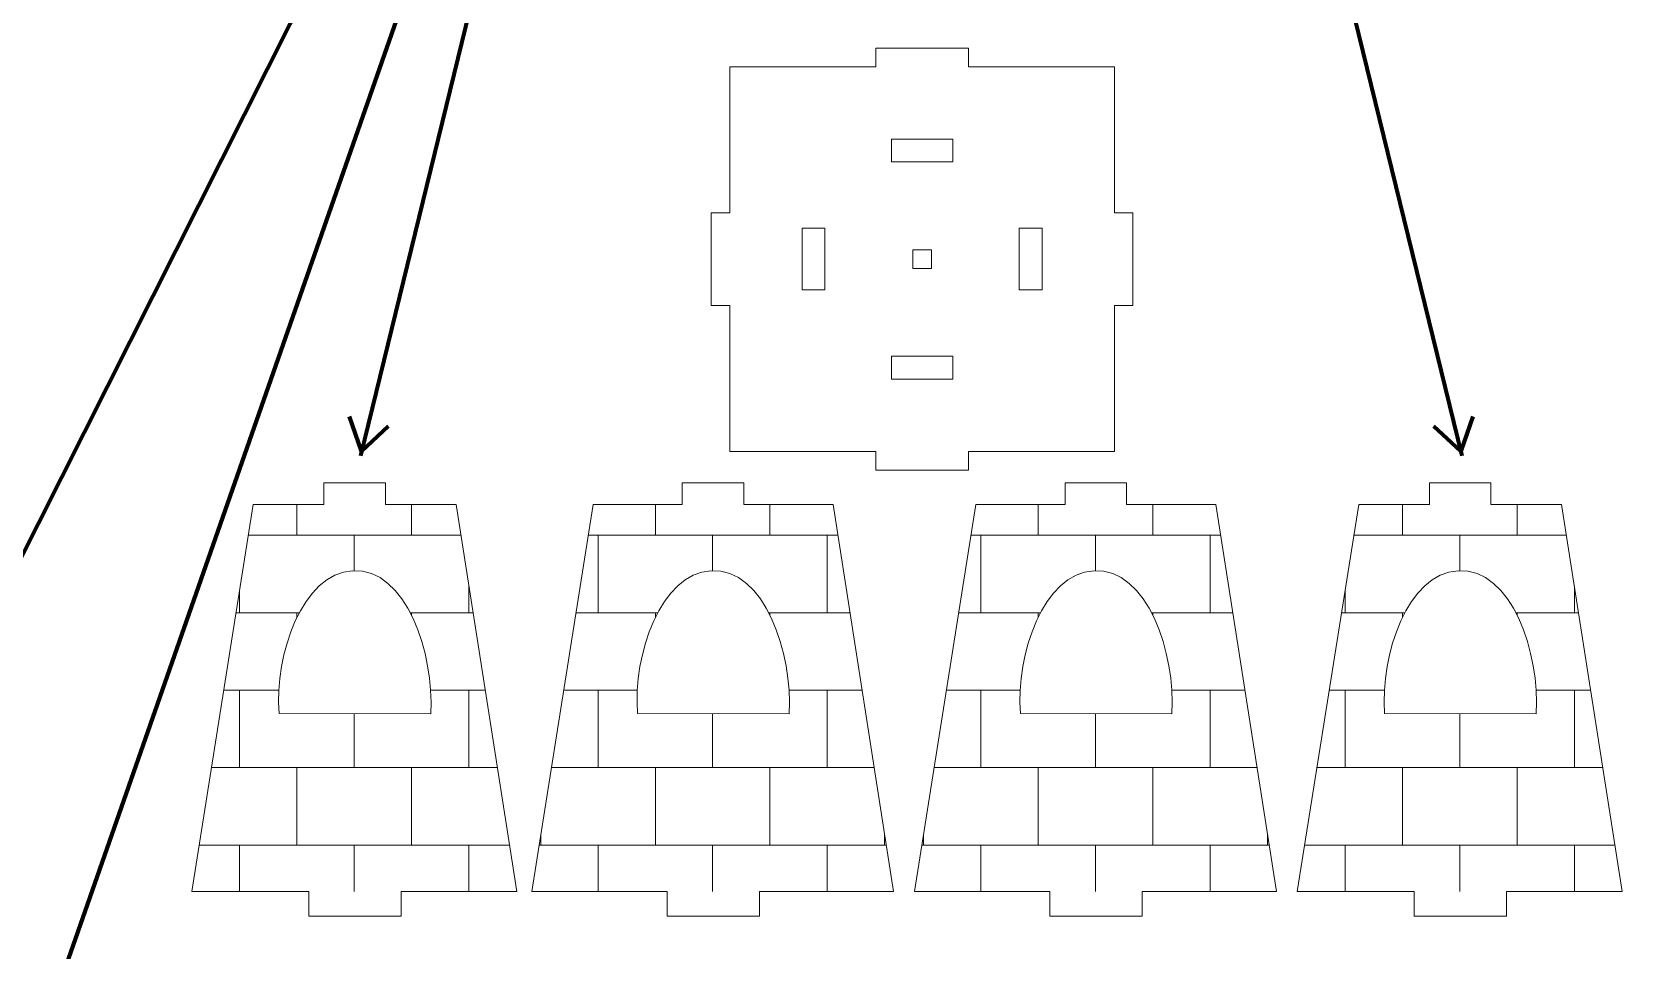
# Model space of a CAD drawing. Header units: millimetres. Extents: x -421 to 418, y -426 to 431.
# Drawn here: x -140 to 118.1, y 119 to 268 of the extents above; entities that cross this region are included whole.
import ezdxf

# ---------------------------------------------------------------- set-up
doc = ezdxf.new("R2010")
doc.units = ezdxf.units.MM
doc.header["$MEASUREMENT"] = 0
doc.layers.add('layer 1', color=7, linetype='Continuous')

msp = doc.modelspace()

# ---------------------------------------------------------------- linework, layer by layer
at = {"layer": 'layer 1', "color": 177, "lineweight": 100}
for points in [[(-42.4195, 379.778), (-42.4195, 379.778), (-205.7115, 55.7957), (-205.7115, 55.7957)], [(-42.4195, 379.778), (-42.4195, 379.778), (-155.2643, 57.0305), (-155.2643, 57.0305)], [(-42.4195, 379.778), (-42.4195, 379.778), (-86.6489, 199.2), (-86.6489, 199.2)], [(47.8787, 379.778), (47.8787, 379.778), (92.1081, 199.2), (92.1081, 199.2)]]:
    msp.add_open_spline(points, degree=3, dxfattribs=at)
at = {"layer": 'layer 1', "color": 250, "lineweight": 9}
for points, knots in [([(-26.6881, 199.9008), (-26.6881, 199.9008), (-2.973, 199.9008), (-2.973, 199.9008), (-2.973, 199.9008), (-2.973, 199.9008), (-2.973, 196.9008), (-2.973, 196.9008), (-2.973, 196.9008), (-2.973, 196.9008), (12.027, 196.9008), (12.027, 196.9008), (12.027, 196.9008), (12.027, 196.9008), (12.027, 199.9008), (12.027, 199.9008), (12.027, 199.9008), (12.027, 199.9008), (35.742, 199.9008), (35.742, 199.9008), (35.742, 199.9008), (35.742, 199.9008), (35.742, 223.6158), (35.742, 223.6158), (35.742, 223.6158), (35.742, 223.6158), (38.742, 223.6158), (38.742, 223.6158), (38.742, 223.6158), (38.742, 223.6158), (38.742, 238.6158), (38.742, 238.6158), (38.742, 238.6158), (38.742, 238.6158), (35.742, 238.6158), (35.742, 238.6158), (35.742, 238.6158), (35.742, 238.6158), (35.742, 262.3308), (35.742, 262.3308), (35.742, 262.3308), (35.742, 262.3308), (12.027, 262.3308), (12.027, 262.3308), (12.027, 262.3308), (12.027, 262.3308), (12.027, 265.3308), (12.027, 265.3308), (12.027, 265.3308), (12.027, 265.3308), (-2.973, 265.3308), (-2.973, 265.3308), (-2.973, 265.3308), (-2.973, 265.3308), (-2.973, 262.3308), (-2.973, 262.3308), (-2.973, 262.3308), (-2.973, 262.3308), (-26.6881, 262.3308), (-26.6881, 262.3308), (-26.6881, 262.3308), (-26.6881, 262.3308), (-26.6881, 238.6158), (-26.6881, 238.6158), (-26.6881, 238.6158), (-26.6881, 238.6158), (-29.688, 238.6158), (-29.688, 238.6158), (-29.688, 238.6158), (-29.688, 238.6158), (-29.688, 223.6158), (-29.688, 223.6158), (-29.688, 223.6158), (-29.688, 223.6158), (-26.6881, 223.6158), (-26.6881, 223.6158), (-26.6881, 223.6158), (-26.6881, 223.6158), (-26.6881, 199.9008), (-26.6881, 199.9008)], [0, 0, 0, 0, 0.04761905, 0.04761905, 0.04761905, 0.04761905, 0.0952381, 0.0952381, 0.0952381, 0.0952381, 0.14285714, 0.14285714, 0.14285714, 0.14285714, 0.19047619, 0.19047619, 0.19047619, 0.19047619, 0.23809524, 0.23809524, 0.23809524, 0.23809524, 0.28571429, 0.28571429, 0.28571429, 0.28571429, 0.33333333, 0.33333333, 0.33333333, 0.33333333, 0.38095238, 0.38095238, 0.38095238, 0.38095238, 0.42857143, 0.42857143, 0.42857143, 0.42857143, 0.47619048, 0.47619048, 0.47619048, 0.47619048, 0.52380952, 0.52380952, 0.52380952, 0.52380952, 0.57142857, 0.57142857, 0.57142857, 0.57142857, 0.61904762, 0.61904762, 0.61904762, 0.61904762, 0.66666667, 0.66666667, 0.66666667, 0.66666667, 0.71428571, 0.71428571, 0.71428571, 0.71428571, 0.76190476, 0.76190476, 0.76190476, 0.76190476, 0.80952381, 0.80952381, 0.80952381, 0.80952381, 0.85714286, 0.85714286, 0.85714286, 0.85714286, 0.9047619, 0.9047619, 0.9047619, 0.9047619, 1, 1, 1, 1]), ([(-0.473, 250.5847), (-0.473, 250.5847), (9.527, 250.5847), (9.527, 250.5847), (9.527, 250.5847), (9.527, 250.5847), (9.527, 246.8847), (9.527, 246.8847), (9.527, 246.8847), (9.527, 246.8847), (-0.473, 246.8847), (-0.473, 246.8847), (-0.473, 246.8847), (-0.473, 246.8847), (-0.473, 250.5847), (-0.473, 250.5847)], [0, 0, 0, 0, 0.2, 0.2, 0.2, 0.2, 0.4, 0.4, 0.4, 0.4, 0.6, 0.6, 0.6, 0.6, 1, 1, 1, 1]), ([(-14.9419, 226.1158), (-14.9419, 226.1158), (-14.9419, 236.1158), (-14.9419, 236.1158), (-14.9419, 236.1158), (-14.9419, 236.1158), (-11.2419, 236.1158), (-11.2419, 236.1158), (-11.2419, 236.1158), (-11.2419, 236.1158), (-11.2419, 226.1158), (-11.2419, 226.1158), (-11.2419, 226.1158), (-11.2419, 226.1158), (-14.9419, 226.1158), (-14.9419, 226.1158)], [0, 0, 0, 0, 0.2, 0.2, 0.2, 0.2, 0.4, 0.4, 0.4, 0.4, 0.6, 0.6, 0.6, 0.6, 1, 1, 1, 1]), ([(20.2959, 226.1158), (20.2959, 226.1158), (20.2959, 236.1158), (20.2959, 236.1158), (20.2959, 236.1158), (20.2959, 236.1158), (23.9959, 236.1158), (23.9959, 236.1158), (23.9959, 236.1158), (23.9959, 236.1158), (23.9959, 226.1158), (23.9959, 226.1158), (23.9959, 226.1158), (23.9959, 226.1158), (20.2959, 226.1158), (20.2959, 226.1158)], [0, 0, 0, 0, 0.2, 0.2, 0.2, 0.2, 0.4, 0.4, 0.4, 0.4, 0.6, 0.6, 0.6, 0.6, 1, 1, 1, 1]), ([(3.027, 232.6158), (3.027, 232.6158), (6.027, 232.6158), (6.027, 232.6158), (6.027, 232.6158), (6.027, 232.6158), (6.027, 229.6158), (6.027, 229.6158), (6.027, 229.6158), (6.027, 229.6158), (3.027, 229.6158), (3.027, 229.6158), (3.027, 229.6158), (3.027, 229.6158), (3.027, 232.6158), (3.027, 232.6158)], [0, 0, 0, 0, 0.2, 0.2, 0.2, 0.2, 0.4, 0.4, 0.4, 0.4, 0.6, 0.6, 0.6, 0.6, 1, 1, 1, 1]), ([(-0.473, 215.3469), (-0.473, 215.3469), (9.527, 215.3469), (9.527, 215.3469), (9.527, 215.3469), (9.527, 215.3469), (9.527, 211.6469), (9.527, 211.6469), (9.527, 211.6469), (9.527, 211.6469), (-0.473, 211.6469), (-0.473, 211.6469), (-0.473, 211.6469), (-0.473, 211.6469), (-0.473, 215.3469), (-0.473, 215.3469)], [0, 0, 0, 0, 0.2, 0.2, 0.2, 0.2, 0.4, 0.4, 0.4, 0.4, 0.6, 0.6, 0.6, 0.6, 1, 1, 1, 1]), ([(-104.0445, 191.3082), (-104.0445, 191.3082), (-92.5757, 191.3082), (-92.5757, 191.3082), (-92.5757, 191.3082), (-92.5757, 191.3082), (-92.5757, 194.8082), (-92.5757, 194.8082), (-92.5757, 194.8082), (-92.5757, 194.8082), (-82.5757, 194.8082), (-82.5757, 194.8082), (-82.5757, 194.8082), (-82.5757, 194.8082), (-82.5757, 191.3082), (-82.5757, 191.3082), (-82.5757, 191.3082), (-82.5757, 191.3082), (-71.1067, 191.3082), (-71.1067, 191.3082), (-71.1067, 191.3082), (-71.1067, 191.3082), (-61.2776, 128.4949), (-61.2776, 128.4949), (-61.2776, 128.4949), (-61.2776, 128.4949), (-80.0327, 128.4983), (-80.0327, 128.4983), (-80.0327, 128.4983), (-80.0327, 128.4983), (-80.0327, 124.4991), (-80.0327, 124.4991), (-80.0327, 124.4991), (-80.0327, 124.4991), (-95.0327, 124.4991), (-95.0327, 124.4991), (-95.0327, 124.4991), (-95.0327, 124.4991), (-95.0327, 128.5007), (-95.0327, 128.5007), (-95.0327, 128.5007), (-95.0327, 128.5007), (-114.0019, 128.5042), (-114.0019, 128.5042), (-114.0019, 128.5042), (-114.0019, 128.5042), (-104.0445, 191.3082), (-104.0445, 191.3082)], [0, 0, 0, 0, 0.07692308, 0.07692308, 0.07692308, 0.07692308, 0.15384615, 0.15384615, 0.15384615, 0.15384615, 0.23076923, 0.23076923, 0.23076923, 0.23076923, 0.30769231, 0.30769231, 0.30769231, 0.30769231, 0.38461538, 0.38461538, 0.38461538, 0.38461538, 0.46153846, 0.46153846, 0.46153846, 0.46153846, 0.53846154, 0.53846154, 0.53846154, 0.53846154, 0.61538462, 0.61538462, 0.61538462, 0.61538462, 0.69230769, 0.69230769, 0.69230769, 0.69230769, 0.76923077, 0.76923077, 0.76923077, 0.76923077, 0.84615385, 0.84615385, 0.84615385, 0.84615385, 1, 1, 1, 1]), ([(-48.8771, 191.3082), (-48.8771, 191.3082), (-34.4083, 191.3082), (-34.4083, 191.3082), (-34.4083, 191.3082), (-34.4083, 191.3082), (-34.4083, 194.8082), (-34.4083, 194.8082), (-34.4083, 194.8082), (-34.4083, 194.8082), (-24.4083, 194.8082), (-24.4083, 194.8082), (-24.4083, 194.8082), (-24.4083, 194.8082), (-24.4083, 191.3082), (-24.4083, 191.3082), (-24.4083, 191.3082), (-24.4083, 191.3082), (-9.9393, 191.3082), (-9.9393, 191.3082), (-9.9393, 191.3082), (-9.9393, 191.3082), (-0.1102, 128.4949), (-0.1102, 128.4949), (-0.1102, 128.4949), (-0.1102, 128.4949), (-21.8653, 128.4983), (-21.8653, 128.4983), (-21.8653, 128.4983), (-21.8653, 128.4983), (-21.8653, 124.4991), (-21.8653, 124.4991), (-21.8653, 124.4991), (-21.8653, 124.4991), (-36.8653, 124.4991), (-36.8653, 124.4991), (-36.8653, 124.4991), (-36.8653, 124.4991), (-36.8653, 128.5007), (-36.8653, 128.5007), (-36.8653, 128.5007), (-36.8653, 128.5007), (-58.8345, 128.5042), (-58.8345, 128.5042), (-58.8345, 128.5042), (-58.8345, 128.5042), (-48.8771, 191.3082), (-48.8771, 191.3082)], [0, 0, 0, 0, 0.07692308, 0.07692308, 0.07692308, 0.07692308, 0.15384615, 0.15384615, 0.15384615, 0.15384615, 0.23076923, 0.23076923, 0.23076923, 0.23076923, 0.30769231, 0.30769231, 0.30769231, 0.30769231, 0.38461538, 0.38461538, 0.38461538, 0.38461538, 0.46153846, 0.46153846, 0.46153846, 0.46153846, 0.53846154, 0.53846154, 0.53846154, 0.53846154, 0.61538462, 0.61538462, 0.61538462, 0.61538462, 0.69230769, 0.69230769, 0.69230769, 0.69230769, 0.76923077, 0.76923077, 0.76923077, 0.76923077, 0.84615385, 0.84615385, 0.84615385, 0.84615385, 1, 1, 1, 1]), ([(13.2457, 191.3082), (13.2457, 191.3082), (27.7145, 191.3082), (27.7145, 191.3082), (27.7145, 191.3082), (27.7145, 191.3082), (27.7145, 194.8082), (27.7145, 194.8082), (27.7145, 194.8082), (27.7145, 194.8082), (37.7145, 194.8082), (37.7145, 194.8082), (37.7145, 194.8082), (37.7145, 194.8082), (37.7145, 191.3082), (37.7145, 191.3082), (37.7145, 191.3082), (37.7145, 191.3082), (52.1835, 191.3082), (52.1835, 191.3082), (52.1835, 191.3082), (52.1835, 191.3082), (62.0126, 128.4949), (62.0126, 128.4949), (62.0126, 128.4949), (62.0126, 128.4949), (40.2575, 128.4983), (40.2575, 128.4983), (40.2575, 128.4983), (40.2575, 128.4983), (40.2575, 124.4991), (40.2575, 124.4991), (40.2575, 124.4991), (40.2575, 124.4991), (25.2575, 124.4991), (25.2575, 124.4991), (25.2575, 124.4991), (25.2575, 124.4991), (25.2575, 128.5007), (25.2575, 128.5007), (25.2575, 128.5007), (25.2575, 128.5007), (3.2883, 128.5042), (3.2883, 128.5042), (3.2883, 128.5042), (3.2883, 128.5042), (13.2457, 191.3082), (13.2457, 191.3082)], [0, 0, 0, 0, 0.07692308, 0.07692308, 0.07692308, 0.07692308, 0.15384615, 0.15384615, 0.15384615, 0.15384615, 0.23076923, 0.23076923, 0.23076923, 0.23076923, 0.30769231, 0.30769231, 0.30769231, 0.30769231, 0.38461538, 0.38461538, 0.38461538, 0.38461538, 0.46153846, 0.46153846, 0.46153846, 0.46153846, 0.53846154, 0.53846154, 0.53846154, 0.53846154, 0.61538462, 0.61538462, 0.61538462, 0.61538462, 0.69230769, 0.69230769, 0.69230769, 0.69230769, 0.76923077, 0.76923077, 0.76923077, 0.76923077, 0.84615385, 0.84615385, 0.84615385, 0.84615385, 1, 1, 1, 1]), ([(75.3691, 191.3082), (75.3691, 191.3082), (86.8379, 191.3082), (86.8379, 191.3082), (86.8379, 191.3082), (86.8379, 191.3082), (86.8379, 194.8082), (86.8379, 194.8082), (86.8379, 194.8082), (86.8379, 194.8082), (96.8379, 194.8082), (96.8379, 194.8082), (96.8379, 194.8082), (96.8379, 194.8082), (96.8379, 191.3082), (96.8379, 191.3082), (96.8379, 191.3082), (96.8379, 191.3082), (108.3069, 191.3082), (108.3069, 191.3082), (108.3069, 191.3082), (108.3069, 191.3082), (118.136, 128.4949), (118.136, 128.4949), (118.136, 128.4949), (118.136, 128.4949), (99.3809, 128.4983), (99.3809, 128.4983), (99.3809, 128.4983), (99.3809, 128.4983), (99.3809, 124.4991), (99.3809, 124.4991), (99.3809, 124.4991), (99.3809, 124.4991), (84.3809, 124.4991), (84.3809, 124.4991), (84.3809, 124.4991), (84.3809, 124.4991), (84.3809, 128.5007), (84.3809, 128.5007), (84.3809, 128.5007), (84.3809, 128.5007), (65.4117, 128.5042), (65.4117, 128.5042), (65.4117, 128.5042), (65.4117, 128.5042), (75.3691, 191.3082), (75.3691, 191.3082)], [0, 0, 0, 0, 0.07692308, 0.07692308, 0.07692308, 0.07692308, 0.15384615, 0.15384615, 0.15384615, 0.15384615, 0.23076923, 0.23076923, 0.23076923, 0.23076923, 0.30769231, 0.30769231, 0.30769231, 0.30769231, 0.38461538, 0.38461538, 0.38461538, 0.38461538, 0.46153846, 0.46153846, 0.46153846, 0.46153846, 0.53846154, 0.53846154, 0.53846154, 0.53846154, 0.61538462, 0.61538462, 0.61538462, 0.61538462, 0.69230769, 0.69230769, 0.69230769, 0.69230769, 0.76923077, 0.76923077, 0.76923077, 0.76923077, 0.84615385, 0.84615385, 0.84615385, 0.84615385, 1, 1, 1, 1]), ([(-75.2372, 157.3526), (-75.2372, 157.3526), (-99.8272, 157.3864), (-99.8272, 157.3864), (-99.8272, 157.3864), (-100.5957, 166.9802), (-96.0546, 180.1226), (-87.9146, 180.5664), (-87.9146, 180.5664), (-79.1839, 181.0422), (-74.6079, 167.0809), (-75.2372, 157.3526)], [0, 0, 0, 0, 0.25, 0.25, 0.25, 0.25, 0.5, 0.5, 0.5, 0.5, 1, 1, 1, 1]), ([(-17.0698, 157.3526), (-17.0698, 157.3526), (-41.6598, 157.3864), (-41.6598, 157.3864), (-41.6598, 157.3864), (-42.4283, 166.9802), (-37.8872, 180.1226), (-29.7472, 180.5664), (-29.7472, 180.5664), (-21.0165, 181.0422), (-16.4405, 167.0809), (-17.0698, 157.3526)], [0, 0, 0, 0, 0.25, 0.25, 0.25, 0.25, 0.5, 0.5, 0.5, 0.5, 1, 1, 1, 1]), ([(45.053, 157.3526), (45.053, 157.3526), (20.463, 157.3864), (20.463, 157.3864), (20.463, 157.3864), (19.6945, 166.9802), (24.2356, 180.1226), (32.3756, 180.5664), (32.3756, 180.5664), (41.1063, 181.0422), (45.6823, 167.0809), (45.053, 157.3526)], [0, 0, 0, 0, 0.25, 0.25, 0.25, 0.25, 0.5, 0.5, 0.5, 0.5, 1, 1, 1, 1]), ([(104.1764, 157.3526), (104.1764, 157.3526), (79.5864, 157.3864), (79.5864, 157.3864), (79.5864, 157.3864), (78.8179, 166.9802), (83.359, 180.1226), (91.499, 180.5664), (91.499, 180.5664), (100.2297, 181.0422), (104.8057, 167.0809), (104.1764, 157.3526)], [0, 0, 0, 0, 0.25, 0.25, 0.25, 0.25, 0.5, 0.5, 0.5, 0.5, 1, 1, 1, 1])]:
    msp.add_open_spline(points, degree=3, knots=knots, dxfattribs=at)
at = {"layer": 'layer 1', "color": 177, "lineweight": 100}
for points in [[(-82.1217, 204.0273), (-82.1217, 204.0273), (-86.4694, 199.9327), (-86.4694, 199.9327), (-86.4694, 199.9327), (-86.4694, 199.9327), (-88.435, 205.5737), (-88.435, 205.5737)], [(93.8918, 205.5731), (93.8918, 205.5731), (91.9286, 199.9327), (91.9286, 199.9327), (91.9286, 199.9327), (91.9286, 199.9327), (87.5785, 204.0268), (87.5785, 204.0268)]]:
    msp.add_open_spline(points, degree=3, knots=[0, 0, 0, 0, 0.33333333, 0.33333333, 0.33333333, 0.33333333, 1, 1, 1, 1], dxfattribs=at)
at = {"layer": 'layer 1', "color": 242, "lineweight": 9}
for points in [[(-96.9428, 191.3082), (-96.9428, 191.3082), (-96.9428, 186.3265), (-96.9428, 186.3265)], [(-78.337, 191.3082), (-78.337, 191.3082), (-78.337, 186.3265), (-78.337, 186.3265)], [(-38.7754, 191.3082), (-38.7754, 191.3082), (-38.7754, 186.3265), (-38.7754, 186.3265)], [(-20.1696, 191.3082), (-20.1696, 191.3082), (-20.1696, 186.3265), (-20.1696, 186.3265)], [(23.3474, 191.3082), (23.3474, 191.3082), (23.3474, 186.3265), (23.3474, 186.3265)], [(41.9532, 191.3082), (41.9532, 191.3082), (41.9532, 186.3265), (41.9532, 186.3265)], [(82.4708, 191.3082), (82.4708, 191.3082), (82.4708, 186.3265), (82.4708, 186.3265)], [(101.0766, 191.3082), (101.0766, 191.3082), (101.0766, 186.3265), (101.0766, 186.3265)], [(-104.8343, 186.3265), (-104.8343, 186.3265), (-70.3272, 186.3265), (-70.3272, 186.3265)], [(-87.6398, 186.3265), (-87.6398, 186.3265), (-87.6398, 180.5744), (-87.6398, 180.5744)], [(-49.6669, 186.3265), (-49.6669, 186.3265), (-9.1598, 186.3265), (-9.1598, 186.3265)], [(-48.0782, 186.3265), (-48.0782, 186.3265), (-48.0782, 173.7525), (-48.0782, 173.7525)], [(-29.4724, 186.3265), (-29.4724, 186.3265), (-29.4724, 180.5744), (-29.4724, 180.5744)], [(-10.8667, 186.3265), (-10.8667, 186.3265), (-10.8667, 173.7525), (-10.8667, 173.7525)], [(12.4559, 186.3265), (12.4559, 186.3265), (52.963, 186.3265), (52.963, 186.3265)], [(14.0446, 186.3265), (14.0446, 186.3265), (14.0446, 173.7525), (14.0446, 173.7525)], [(32.6504, 186.3265), (32.6504, 186.3265), (32.6504, 180.5744), (32.6504, 180.5744)], [(51.2561, 186.3265), (51.2561, 186.3265), (51.2561, 173.7525), (51.2561, 173.7525)], [(74.5793, 186.3265), (74.5793, 186.3265), (109.0864, 186.3265), (109.0864, 186.3265)], [(91.7738, 186.3265), (91.7738, 186.3265), (91.7738, 180.5744), (91.7738, 180.5744)], [(-106.2456, 177.4253), (-106.2456, 177.4253), (-106.2456, 173.7525), (-106.2456, 173.7525)], [(-69.0341, 178.0632), (-69.0341, 178.0632), (-69.0341, 173.7525), (-69.0341, 173.7525)], [(73.168, 177.4253), (73.168, 177.4253), (73.168, 173.7525), (73.168, 173.7525)], [(110.3795, 178.0632), (110.3795, 178.0632), (110.3795, 173.7525), (110.3795, 173.7525)], [(-106.8279, 173.7525), (-106.8279, 173.7525), (-96.5503, 173.7525), (-96.5503, 173.7525)], [(-96.9428, 173.7525), (-96.9428, 173.7525), (-96.9428, 172.9789), (-96.9428, 172.9789)], [(-78.5424, 173.7525), (-78.5424, 173.7525), (-68.3596, 173.7525), (-68.3596, 173.7525)], [(-78.337, 173.7525), (-78.337, 173.7525), (-78.337, 173.3484), (-78.337, 173.3484)], [(-51.6605, 173.7525), (-51.6605, 173.7525), (-38.3829, 173.7525), (-38.3829, 173.7525)], [(-38.7754, 173.7525), (-38.7754, 173.7525), (-38.7754, 172.9789), (-38.7754, 172.9789)], [(-20.375, 173.7525), (-20.375, 173.7525), (-7.1922, 173.7525), (-7.1922, 173.7525)], [(-20.1696, 173.7525), (-20.1696, 173.7525), (-20.1696, 173.3484), (-20.1696, 173.3484)], [(10.4623, 173.7525), (10.4623, 173.7525), (23.7399, 173.7525), (23.7399, 173.7525)], [(23.3474, 173.7525), (23.3474, 173.7525), (23.3474, 172.9789), (23.3474, 172.9789)], [(41.7478, 173.7525), (41.7478, 173.7525), (54.9306, 173.7525), (54.9306, 173.7525)], [(41.9532, 173.7525), (41.9532, 173.7525), (41.9532, 173.3484), (41.9532, 173.3484)], [(72.5857, 173.7525), (72.5857, 173.7525), (82.8633, 173.7525), (82.8633, 173.7525)], [(82.4708, 173.7525), (82.4708, 173.7525), (82.4708, 172.9789), (82.4708, 172.9789)], [(100.8712, 173.7525), (100.8712, 173.7525), (111.054, 173.7525), (111.054, 173.7525)], [(101.0766, 173.7525), (101.0766, 173.7525), (101.0766, 173.3484), (101.0766, 173.3484)], [(-108.8214, 161.1787), (-108.8214, 161.1787), (-99.8663, 161.1787), (-99.8663, 161.1787)], [(-106.2456, 161.1787), (-106.2456, 161.1787), (-106.2456, 148.6048), (-106.2456, 148.6048)], [(-75.2443, 161.1787), (-75.2443, 161.1787), (-66.392, 161.1787), (-66.392, 161.1787)], [(-69.0341, 161.1787), (-69.0341, 161.1787), (-69.0341, 148.6048), (-69.0341, 148.6048)], [(-53.654, 161.1787), (-53.654, 161.1787), (-41.6989, 161.1787), (-41.6989, 161.1787)], [(-48.0782, 161.1787), (-48.0782, 161.1787), (-48.0782, 148.6048), (-48.0782, 148.6048)], [(-17.0769, 161.1787), (-17.0769, 161.1787), (-5.2246, 161.1787), (-5.2246, 161.1787)], [(-10.8667, 161.1787), (-10.8667, 161.1787), (-10.8667, 148.6048), (-10.8667, 148.6048)], [(8.4688, 161.1787), (8.4688, 161.1787), (20.4239, 161.1787), (20.4239, 161.1787)], [(14.0446, 161.1787), (14.0446, 161.1787), (14.0446, 148.6048), (14.0446, 148.6048)], [(45.0459, 161.1787), (45.0459, 161.1787), (56.8982, 161.1787), (56.8982, 161.1787)], [(51.2561, 161.1787), (51.2561, 161.1787), (51.2561, 148.6048), (51.2561, 148.6048)], [(70.5922, 161.1787), (70.5922, 161.1787), (79.5473, 161.1787), (79.5473, 161.1787)], [(73.168, 161.1787), (73.168, 161.1787), (73.168, 148.6048), (73.168, 148.6048)], [(104.1693, 161.1787), (104.1693, 161.1787), (113.0216, 161.1787), (113.0216, 161.1787)], [(110.3795, 161.1787), (110.3795, 161.1787), (110.3795, 148.6048), (110.3795, 148.6048)], [(-87.6398, 157.3697), (-87.6398, 157.3697), (-87.6398, 148.6048), (-87.6398, 148.6048)], [(-29.4724, 157.3697), (-29.4724, 157.3697), (-29.4724, 148.6048), (-29.4724, 148.6048)], [(32.6504, 157.3697), (32.6504, 157.3697), (32.6504, 148.6048), (32.6504, 148.6048)], [(91.7738, 157.3697), (91.7738, 157.3697), (91.7738, 148.6048), (91.7738, 148.6048)], [(-110.815, 148.6048), (-110.815, 148.6048), (-64.4244, 148.6048), (-64.4244, 148.6048)], [(-96.9428, 148.6048), (-96.9428, 148.6048), (-96.9428, 136.031), (-96.9428, 136.031)], [(-78.337, 148.6048), (-78.337, 148.6048), (-78.337, 136.031), (-78.337, 136.031)], [(-55.6476, 148.6048), (-55.6476, 148.6048), (-3.257, 148.6048), (-3.257, 148.6048)], [(-38.7754, 148.6048), (-38.7754, 148.6048), (-38.7754, 136.031), (-38.7754, 136.031)], [(-20.1696, 148.6048), (-20.1696, 148.6048), (-20.1696, 136.031), (-20.1696, 136.031)], [(6.4752, 148.6048), (6.4752, 148.6048), (58.8658, 148.6048), (58.8658, 148.6048)], [(23.3474, 148.6048), (23.3474, 148.6048), (23.3474, 136.031), (23.3474, 136.031)], [(41.9532, 148.6048), (41.9532, 148.6048), (41.9532, 136.031), (41.9532, 136.031)], [(68.5986, 148.6048), (68.5986, 148.6048), (114.9892, 148.6048), (114.9892, 148.6048)], [(82.4708, 148.6048), (82.4708, 148.6048), (82.4708, 136.031), (82.4708, 136.031)], [(101.0766, 148.6048), (101.0766, 148.6048), (101.0766, 136.031), (101.0766, 136.031)], [(-57.3812, 137.6706), (-57.3812, 137.6706), (-57.3812, 136.031), (-57.3812, 136.031)], [(-1.5638, 137.7838), (-1.5638, 137.7838), (-1.5638, 136.031), (-1.5638, 136.031)], [(4.7416, 137.6706), (4.7416, 137.6706), (4.7416, 136.031), (4.7416, 136.031)], [(60.559, 137.7838), (60.559, 137.7838), (60.559, 136.031), (60.559, 136.031)], [(-112.8085, 136.031), (-112.8085, 136.031), (-62.4569, 136.031), (-62.4569, 136.031)], [(-106.2456, 136.031), (-106.2456, 136.031), (-106.2456, 128.5028), (-106.2456, 128.5028)], [(-87.6398, 136.031), (-87.6398, 136.031), (-87.6398, 128.4996), (-87.6398, 128.4996)], [(-69.0341, 136.031), (-69.0341, 136.031), (-69.0341, 128.4966), (-69.0341, 128.4966)], [(-57.6411, 136.031), (-57.6411, 136.031), (-1.2895, 136.031), (-1.2895, 136.031)], [(-48.0782, 136.031), (-48.0782, 136.031), (-48.0782, 128.5025), (-48.0782, 128.5025)], [(-29.4724, 136.031), (-29.4724, 136.031), (-29.4724, 128.4996), (-29.4724, 128.4996)], [(-10.8667, 136.031), (-10.8667, 136.031), (-10.8667, 128.4966), (-10.8667, 128.4966)], [(4.4817, 136.031), (4.4817, 136.031), (60.8333, 136.031), (60.8333, 136.031)], [(14.0446, 136.031), (14.0446, 136.031), (14.0446, 128.5025), (14.0446, 128.5025)], [(32.6504, 136.031), (32.6504, 136.031), (32.6504, 128.4996), (32.6504, 128.4996)], [(51.2561, 136.031), (51.2561, 136.031), (51.2561, 128.4966), (51.2561, 128.4966)], [(66.6051, 136.031), (66.6051, 136.031), (116.9567, 136.031), (116.9567, 136.031)], [(73.168, 136.031), (73.168, 136.031), (73.168, 128.5028), (73.168, 128.5028)], [(91.7738, 136.031), (91.7738, 136.031), (91.7738, 128.4996), (91.7738, 128.4996)], [(110.3795, 136.031), (110.3795, 136.031), (110.3795, 128.4966), (110.3795, 128.4966)]]:
    msp.add_open_spline(points, degree=3, dxfattribs=at)

doc.saveas('drawing.dxf')
